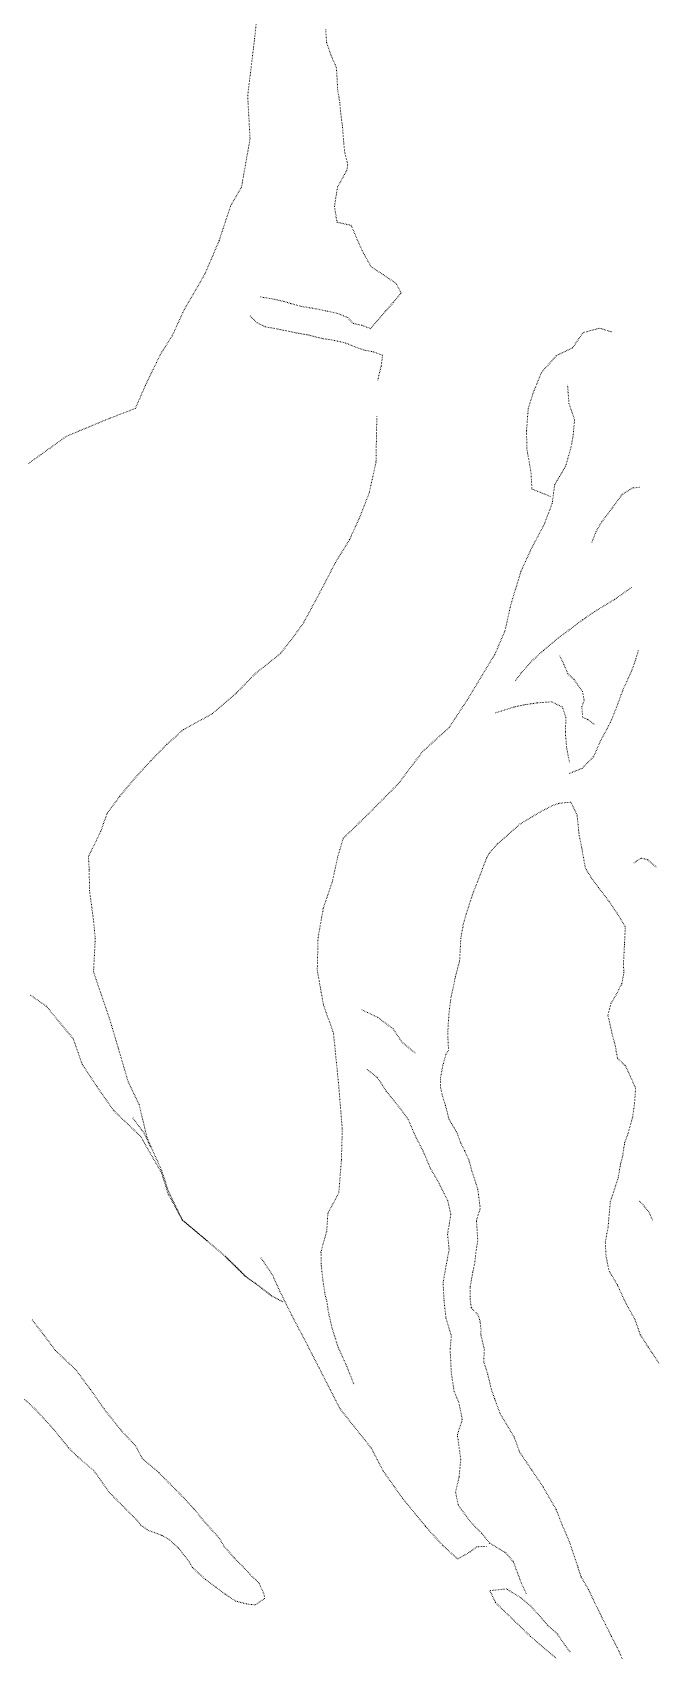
# Model space of a CAD drawing. Extents: x 682410 to 689460, y 7661803 to 7669124.
# Drawn here: x 687207.8 to 687347.6, y 7665905 to 7666270.4 of the extents above; entities that cross this region are included whole.
import ezdxf

# ---------------------------------------------------------------- set-up
doc = ezdxf.new("R2010")
doc.units = 0
doc.header["$MEASUREMENT"] = 0
doc.linetypes.add('DOT', pattern=[0.25, 0, -0.25])
doc.layers.add('02 TOE_Line', color=1, linetype='DOT', lineweight=20)

msp = doc.modelspace()

# ---------------------------------------------------------------- linework, layer by layer
at = {"layer": '02 TOE_Line'}
for points in [[(687206.97, 7666173.08, 4140.77), (687215.54, 7666179.22, 4140.67), (687225.4, 7666183.31, 4140.63), (687231.06, 7666185.47, 4140.5), (687233.37, 7666190.77, 4140.68), (687236.7, 7666197.64, 4140.67), (687239.45, 7666202.01, 4140.77), (687241.94, 7666207.48, 4140.76), (687246.77, 7666215.85, 4140.69), (687250, 7666223.4, 4140.47), (687252.53, 7666231.12, 4140.49), (687255.03, 7666235.46, 4140.45), (687256.96, 7666246.33, 4140.55), (687256.43, 7666256.09, 4140.54), (687258, 7666269.02, 4140.58), (687259.22, 7666280.83, 4140.63)], [(687259.26, 7666210.68, 4150.84), (687262.07, 7666210.21, 4150.82), (687264.71, 7666209.63, 4150.72), (687266.34, 7666209.12, 4150.5), (687268.61, 7666208.52, 4150.84), (687271.89, 7666207.96, 4150.78), (687274.41, 7666207.45, 4150.74), (687276.72, 7666206.95, 4150.7), (687279.01, 7666206, 4150.72), (687280.31, 7666204.66, 4150.75), (687282.23, 7666204.25, 4150.81), (687284.17, 7666203.49, 4151.01), (687285.74, 7666205.33, 4150.87), (687287.6, 7666207.49, 4150.86), (687289.39, 7666209.49, 4150.91), (687291.06, 7666211.55, 4151.04), (687289.99, 7666213.67, 4151.16), (687287.01, 7666215.7, 4151.42), (687284.34, 7666217.47, 4151.47), (687282.44, 7666220.78, 4151.44), (687281.15, 7666223.65, 4151.65), (687279.81, 7666226.81, 4151.28), (687276.6, 7666227.52, 4151.29), (687276.02, 7666231.06, 4151.61), (687276.73, 7666235.51, 4151.11), (687278.8, 7666239.23, 4150.24), (687279.03, 7666240.57, 4150.09), (687278.35, 7666243.25, 4149.78), (687278.07, 7666246.08, 4149.69), (687277.85, 7666249.01, 4149.6), (687277.44, 7666252.05, 4149.61), (687277.23, 7666254.57, 4149.77), (687276.73, 7666257.54, 4149.65), (687276.61, 7666260, 4149.68), (687276.48, 7666262.47, 4149.71), (687275.31, 7666265.07, 4149.51), (687274.25, 7666268.14, 4149.16), (687274.05, 7666271.05, 4149.39)], [(687285.79, 7666191.85, 4150.63), (687286.6, 7666195.17, 4150.82), (687286.87, 7666197.49, 4150.85), (687284.78, 7666198.26, 4150.66), (687282.91, 7666198.61, 4150.71), (687281.2, 7666199.18, 4150.76), (687278.47, 7666200.27, 4150.83), (687275.73, 7666200.91, 4150.88), (687273.42, 7666201.23, 4150.81), (687270.05, 7666202.08, 4150.75), (687267.36, 7666202.55, 4150.71), (687262.93, 7666203.47, 4150.77), (687260.38, 7666203.92, 4150.84), (687258.55, 7666204.84, 4151.14), (687256.81, 7666206.5, 4150.96)], [(687324.78, 7666165.61, 4160.59), (687322.9, 7666166.38, 4160.5), (687320.62, 7666167.27, 4160.45), (687320.4, 7666171.09, 4160.48), (687319.47, 7666176.35, 4160.55), (687319.4, 7666180.46, 4160.85), (687319.79, 7666185.5, 4160.87), (687320.84, 7666188.83, 4160.98), (687322.78, 7666193.63, 4160.96), (687326.2, 7666197.45, 4161.1), (687329.77, 7666199.15, 4160.9), (687332.15, 7666202.59, 4160.66), (687335.9, 7666203.6, 4160.71), (687338.72, 7666202.74, 4160.89)], [(687280.39, 7665965.2, 4160.7), (687278.67, 7665969.49, 4160.73), (687276.87, 7665973.47, 4160.83), (687275.54, 7665977.64, 4160.93), (687274.74, 7665980.96, 4161), (687274.29, 7665983.88, 4160.7), (687273.88, 7665985.46, 4160.7), (687273.39, 7665988.81, 4160.71), (687273.06, 7665992.01, 4160.71), (687272.98, 7665994.96, 4160.72), (687273.47, 7665996.92, 4160.72), (687274.29, 7665999.71, 4160.72), (687274.53, 7666003.72, 4160.72), (687277.01, 7666008.33, 4161.31), (687277.6, 7666015.84, 4161.27), (687277.79, 7666022.76, 4161.41), (687276.99, 7666032.52, 4161.44), (687275.81, 7666044.42, 4161.69), (687273.54, 7666050.8, 4161.34), (687272.14, 7666058.65, 4161.26), (687272.32, 7666065.97, 4161.31), (687273.53, 7666072.73, 4161.03), (687275.6, 7666078.77, 4161.06), (687276.73, 7666084.16, 4161.66), (687278.01, 7666088.42, 4161.73), (687283.29, 7666093.54, 4161.58), (687290.43, 7666100.71, 4161.46), (687295.93, 7666108.02, 4161.57), (687301.89, 7666113.39, 4161.48), (687306.03, 7666119.7, 4161.37), (687312.24, 7666129.95, 4161.4), (687314.57, 7666135.35, 4161.65), (687315.74, 7666140.84, 4161.46), (687318.12, 7666148.64, 4161.45), (687320.32, 7666153.49, 4161.58), (687323.42, 7666159.38, 4161.03), (687325.2, 7666164.07, 4160.78), (687325.75, 7666168.27, 4161.43), (687328.23, 7666172.44, 4163.35), (687329.39, 7666176.55, 4164.03), (687329.9, 7666179.19, 4164.3), (687330.26, 7666182.92, 4164.63), (687328.97, 7666186.6, 4164.61), (687328.66, 7666190.81, 4164.15)], [(687285.59, 7666183.66, 4150.64), (687285.4, 7666173.25, 4151.33), (687283.94, 7666166.6, 4150.86), (687281.79, 7666161.05, 4150.96), (687279.41, 7666155.82, 4150.97), (687276.23, 7666150.67, 4151.03), (687273.13, 7666144.67, 4151.08), (687269.04, 7666137.07, 4151.17), (687266.58, 7666133.67, 4151.18), (687263.83, 7666130.14, 4151.24), (687258.12, 7666125.57, 4150.97), (687253.86, 7666121.2, 4151.05), (687248.5, 7666116.58, 4151.29), (687241.93, 7666112.97, 4150.86), (687238.14, 7666109.6, 4150.62), (687234.54, 7666105.91, 4150.7), (687231.24, 7666102.33, 4150.35), (687227.53, 7666097.89, 4150.2), (687224.72, 7666094.11, 4150.19), (687223.23, 7666089.93, 4150.46), (687220.48, 7666084.28, 4150.47), (687220.64, 7666081.28, 4150.59), (687220.71, 7666076.65, 4150.55), (687221.58, 7666070.09, 4150.53), (687222.01, 7666065.85, 4151.16), (687221.62, 7666058.23, 4151.86), (687225.18, 7666047.87, 4150.99), (687227.21, 7666041.04, 4151.01), (687229.44, 7666033.42, 4151.41), (687231.9, 7666028.34, 4151.89), (687233.71, 7666020.77, 4151.49), (687237.04, 7666013.32, 4151.8), (687238.56, 7666008.69, 4152.15), (687241.71, 7666002.16, 4152.75), (687247.27, 7665997.53, 4153.4), (687251.33, 7665994.05, 4153.75), (687256.02, 7665989.43, 4154.07), (687258.45, 7665987.7, 4154.6), (687261.81, 7665985.11, 4154.98), (687264.35, 7665983.75, 4155.24)], [(687344.99, 7666167.69, 4179.03), (687343.29, 7666167.53, 4177.44), (687341.01, 7666166.07, 4175.76), (687338.79, 7666163.07, 4175.14), (687336.39, 7666159.86, 4175.03), (687335.07, 7666157.62, 4175.45), (687334.09, 7666155.1, 4177.28)], [(687316.92, 7666124.07, 4171.77), (687318.22, 7666125.76, 4172.48), (687320.52, 7666128.43, 4173.83), (687323.22, 7666130.8, 4174.92), (687326.16, 7666133.34, 4175.72), (687329.17, 7666135.57, 4176.53), (687332.09, 7666137.78, 4177.23), (687334.7, 7666139.56, 4178.04), (687339.32, 7666142.38, 4178.96), (687343.22, 7666145.15, 4179.84)], [(687326.9, 7666129.63, 4176.38), (687327.85, 7666127.68, 4175.03), (687328.72, 7666125.59, 4173.7), (687330.14, 7666124.25, 4173.64), (687332.02, 7666121.56, 4173.51), (687332.43, 7666119.52, 4172.89), (687331.86, 7666118.11, 4171.69), (687332.09, 7666115.69, 4172.21), (687333.21, 7666115.26, 4172.8), (687334.78, 7666114.11, 4173.99)], [(687329.08, 7666103.06, 4169.14), (687331.94, 7666104.21, 4169.97), (687334.59, 7666106.91, 4171.39), (687335.97, 7666110.14, 4172.74), (687338.34, 7666114.6, 4174.49), (687339.81, 7666118.2, 4175.37), (687341.14, 7666121.87, 4176.36), (687343.14, 7666126.23, 4177.48), (687344.11, 7666129.02, 4178.43), (687344.68, 7666130.96, 4179.27)], [(687329.11, 7666105.61, 4168.97), (687328.46, 7666108.8, 4169.06), (687328.16, 7666112.49, 4169.3), (687328.3, 7666115.69, 4169.64), (687327.51, 7666118.03, 4169.7), (687325.07, 7666119.25, 4169.62), (687321.72, 7666118.98, 4169.33), (687318.72, 7666118.53, 4169.16), (687316.47, 7666118.03, 4169.34), (687312.21, 7666116.68, 4168.9)], [(687341.4, 7665902.16, 4166.9), (687340.2, 7665905.02, 4166.88), (687338.49, 7665908.33, 4166.76), (687336.32, 7665912.73, 4167.12), (687334.64, 7665916.11, 4166.98), (687333.4, 7665918.81, 4167.13), (687331.72, 7665921.65, 4167.19), (687330.98, 7665923.86, 4167.26), (687329.08, 7665929.58, 4167.43), (687327.54, 7665933.14, 4167.55), (687326.08, 7665936.84, 4167.77), (687323.2, 7665941.86, 4167.81), (687320.53, 7665945.83, 4168), (687317.83, 7665949.83, 4168.09), (687316.58, 7665953.25, 4167.85), (687313.46, 7665958.44, 4167.98), (687312.18, 7665961.88, 4167.89), (687311.48, 7665963.85, 4167.93), (687310.65, 7665967.39, 4167.98), (687309.72, 7665970.21, 4168.07), (687309.88, 7665973, 4167.97), (687309.07, 7665976.27, 4168.13), (687309.13, 7665977.36, 4167.85), (687308.9, 7665979.37, 4167.96), (687308.47, 7665980.76, 4168.08), (687306.93, 7665982.41, 4167.99), (687306.65, 7665984.55, 4168.08), (687306.67, 7665987.16, 4167.8), (687307.26, 7665990.47, 4167.83), (687307.69, 7665992.46, 4167.84), (687307.95, 7665994.88, 4167.93), (687308.39, 7665997.65, 4167.96), (687308.08, 7666002.14, 4167.82), (687308.94, 7666004.82, 4167.86), (687308.39, 7666009.16, 4167.82), (687307.89, 7666010.78, 4169.02), (687307, 7666013.43, 4169.02), (687306.39, 7666015.76, 4169.01), (687305.41, 7666017.88, 4169.01), (687304.55, 7666019.63, 4169), (687303.73, 7666021.86, 4168.98), (687301.91, 7666024.95, 4168.97), (687301.09, 7666028.08, 4168.97), (687300.35, 7666030.46, 4168.95), (687300, 7666032.13, 4168.95), (687299.96, 7666034.34, 4168.94), (687300.52, 7666037.17, 4168.93), (687301.19, 7666039.58, 4168.92), (687301.78, 7666040.51, 4168.2), (687301.6, 7666044.42, 4168.27), (687301.88, 7666048.89, 4168.01), (687302.35, 7666052.6, 4167.96), (687303.35, 7666057.2, 4167.91), (687304.29, 7666060.79, 4168.06), (687304.55, 7666065.82, 4168.23), (687305.15, 7666069.16, 4168.17), (687305.8, 7666071.38, 4168.13), (687307.31, 7666076.05, 4168.3), (687308.46, 7666078.93, 4168.41), (687310.4, 7666084.04, 4168.86), (687311.15, 7666085.3, 4168.89), (687312.92, 7666087.24, 4168.71), (687315.25, 7666089.26, 4168.51), (687317.89, 7666091.6, 4168.62), (687320.66, 7666093.29, 4168.7), (687323.1, 7666094.7, 4168.74), (687325.24, 7666095.79, 4168.95), (687326.83, 7666096.34, 4169.01), (687329.39, 7666096.57, 4168.91), (687330.81, 7666093.67, 4169.01), (687331.28, 7666089.1, 4169.02), (687331.87, 7666086.2, 4168.85), (687332.67, 7666081.71, 4168.79), (687334.1, 7666079.36, 4168.88), (687335.68, 7666077.27, 4168.99), (687338.02, 7666074.18, 4169.02), (687340.54, 7666070.41, 4169.03), (687341.7, 7666068.43, 4169.05), (687341.51, 7666064.42, 4169.22), (687341.27, 7666060, 4168.99), (687341.4, 7666058.09, 4168.92), (687340.89, 7666055.57, 4168.89), (687339.79, 7666053.37, 4168.83), (687338.45, 7666051.1, 4169.31), (687337.77, 7666048.51, 4168.79), (687338.68, 7666044.41, 4168.63), (687339.4, 7666041.71, 4168.64), (687339.95, 7666038.67, 4168.81), (687341.67, 7666037.13, 4168.59), (687343.16, 7666033.98, 4168.66), (687344.02, 7666031.99, 4168.68), (687343.78, 7666028.49, 4168.83), (687343.35, 7666025.46, 4168.71), (687342.32, 7666021.75, 4168.68), (687341.55, 7666019.68, 4168.69), (687341.09, 7666016.64, 4168.65), (687340.58, 7666014.71, 4168.69), (687340.1, 7666011.75, 4168.81), (687338.32, 7666006.37, 4168.93), (687337.81, 7666000.61, 4168.82), (687337.19, 7665997.26, 4168.6), (687337.33, 7665994.12, 4168.58), (687338.07, 7665990.64, 4168.57), (687339.94, 7665987.54, 4168.57), (687341.66, 7665983.73, 4168.45), (687343.89, 7665979.75, 4168.39), (687345.07, 7665976.33, 4168.16), (687346.89, 7665973.51, 4168.09), (687349.29, 7665969.91, 4168.04)], [(687343.6, 7666082.84, 4176.98), (687345.31, 7666083.94, 4176.98), (687346.76, 7666083.57, 4176.98), (687348.64, 7666081.98, 4176.98)], [(687264.35, 7665983.75, 4155.24), (687261.81, 7665985.11, 4154.98), (687258.45, 7665987.7, 4154.6), (687256.02, 7665989.43, 4154.07), (687251.33, 7665994.05, 4153.75), (687247.27, 7665997.53, 4153.4), (687241.71, 7666002.16, 4152.75), (687238.49, 7666008.07, 4152.17), (687236.98, 7666012.84, 4151.01), (687232.3, 7666021.04, 4150.23), (687226.1, 7666027.02, 4150.33), (687222.45, 7666032.26, 4149.42), (687219.08, 7666037.36, 4148.67), (687217.02, 7666043.2, 4147.58), (687210.91, 7666050.53, 4147.37), (687207.27, 7666053.07, 4147.03)], [(687294.27, 7666039.94, 4167.62), (687291.27, 7666042.4, 4167.73), (687289.25, 7666045.4, 4167.45), (687285.75, 7666048.01, 4167.24), (687282.24, 7666049.68, 4167.23)], [(687283.43, 7666036.21, 4165.79), (687285.76, 7666034.35, 4165.99), (687287.73, 7666031.3, 4165.92), (687291, 7666027.25, 4166.15), (687292.66, 7666024.96, 4166.27), (687294.25, 7666021.27, 4166.73), (687296.1, 7666017.65, 4166.4), (687297.67, 7666013.94, 4166.47), (687299.67, 7666010.44, 4166.6), (687301.62, 7666006.54, 4166.89), (687302.31, 7666003.52, 4166.58), (687301.56, 7665999.01, 4166.98), (687301.92, 7665995.54, 4167.25), (687301.26, 7665992.06, 4167.75), (687300.55, 7665988.06, 4167.65), (687300.77, 7665984.02, 4167.35), (687301.21, 7665980.04, 4167.3), (687302.42, 7665976.04, 4167.06), (687302.15, 7665972.99, 4167.02), (687302.41, 7665967.71, 4166.67), (687303.05, 7665963.53, 4166.73), (687304.11, 7665961, 4166.55), (687304.89, 7665957.18, 4166.22), (687303.78, 7665953.74, 4165.58), (687304.54, 7665948.19, 4164.68), (687304.16, 7665944.16, 4164.23), (687303.38, 7665940.78, 4163.46), (687304, 7665937.78, 4162.93), (687306.69, 7665934.12, 4163.52), (687309.22, 7665931.52, 4162.24), (687311.09, 7665929.24, 4162.23), (687314.7, 7665927.04, 4162.29), (687316.45, 7665925, 4162.22), (687318.24, 7665920.17, 4162.17), (687319.37, 7665917.77, 4161.65)], [(687234.48, 7666018.74, 4150.46), (687233.04, 7666021.83, 4150.26), (687230.4, 7666025.4, 4149.83)], [(687347.85, 7666002.18, 4176.04), (687347.01, 7666004.06, 4176.17), (687345.94, 7666005.37, 4176.17), (687344.76, 7666006.65, 4176.18)], [(687259.39, 7665993.7, 4154.65), (687261.93, 7665989.99, 4155.12), (687263.75, 7665986.03, 4155.17), (687266.38, 7665980.7, 4155.52), (687269.3, 7665975.17, 4156.06), (687272.63, 7665968.67, 4156.65), (687277.28, 7665959.6, 4157.72), (687280.54, 7665955.49, 4158.16), (687284.37, 7665950.68, 4158.65), (687287.05, 7665945.51, 4159.29), (687291.4, 7665939.38, 4160.08), (687296.57, 7665933.05, 4160.91), (687300.47, 7665928.73, 4161.06), (687303.84, 7665925.7, 4161.32), (687306.68, 7665927.29, 4161.53), (687308.16, 7665928.44, 4161.71), (687310.53, 7665928.51, 4161.82)], [(687206.05, 7665961.72, 4159.9), (687208.34, 7665959.61, 4159.94), (687212.57, 7665955.01, 4159.99), (687215.99, 7665950.77, 4160.19), (687218.07, 7665948.71, 4160.25), (687221.74, 7665945.59, 4160.48), (687225.16, 7665940.74, 4160.33), (687231.82, 7665934.01, 4160.32), (687232.31, 7665933.3, 4160.29), (687234.02, 7665932.12, 4160.39), (687237.11, 7665930.99, 4160.47), (687238.61, 7665930.13, 4160.39), (687240.81, 7665928.14, 4160.52), (687243.2, 7665925.08, 4160.58), (687243.96, 7665923.74, 4160.56), (687246.93, 7665921.02, 4160.7), (687249.34, 7665919.26, 4160.76), (687251.32, 7665917.75, 4160.7), (687253.74, 7665916.16, 4160.35), (687256.54, 7665915.45, 4160.14), (687258.18, 7665915.33, 4160.06), (687260.26, 7665916.75, 4160.14), (687260.11, 7665917.82, 4159.96), (687258.93, 7665920.31, 4159.39), (687257.4, 7665921.76, 4159.26), (687255.41, 7665923.87, 4159.04), (687253.37, 7665925.92, 4158.77), (687251.13, 7665928.49, 4158.44), (687250.06, 7665930.29, 4158.24), (687246.83, 7665933.91, 4158.29), (687244.29, 7665937.01, 4157.48), (687241.44, 7665940.06, 4156.97), (687236.34, 7665945.2, 4156.49), (687232.59, 7665948.43, 4156.12), (687231.12, 7665951.22, 4155.76), (687227.76, 7665954.82, 4155.2), (687223.99, 7665959.57, 4154.82), (687220.94, 7665963.93, 4154.37), (687217.64, 7665968.39, 4153.74), (687213.04, 7665972.73, 4153.02), (687210.4, 7665976.26, 4152.67), (687207.65, 7665979.83, 4152.33)], [(687329.23, 7665904.68, 4165.24), (687328.14, 7665906.13, 4164.72), (687326.35, 7665908.74, 4163.22), (687324.15, 7665910.74, 4162.59), (687320.45, 7665914.95, 4161.95), (687318.12, 7665916.93, 4161.76), (687314.87, 7665918.94, 4161.92), (687312.76, 7665918.7, 4162.08), (687311.11, 7665918.51, 4162.05), (687312.41, 7665915.82, 4162.19), (687316.69, 7665911.67, 4162.65), (687320.3, 7665908.21, 4163.12), (687326.15, 7665903.18, 4163.99)]]:
    msp.add_polyline3d(points, dxfattribs=at)

doc.saveas('drawing.dxf')
